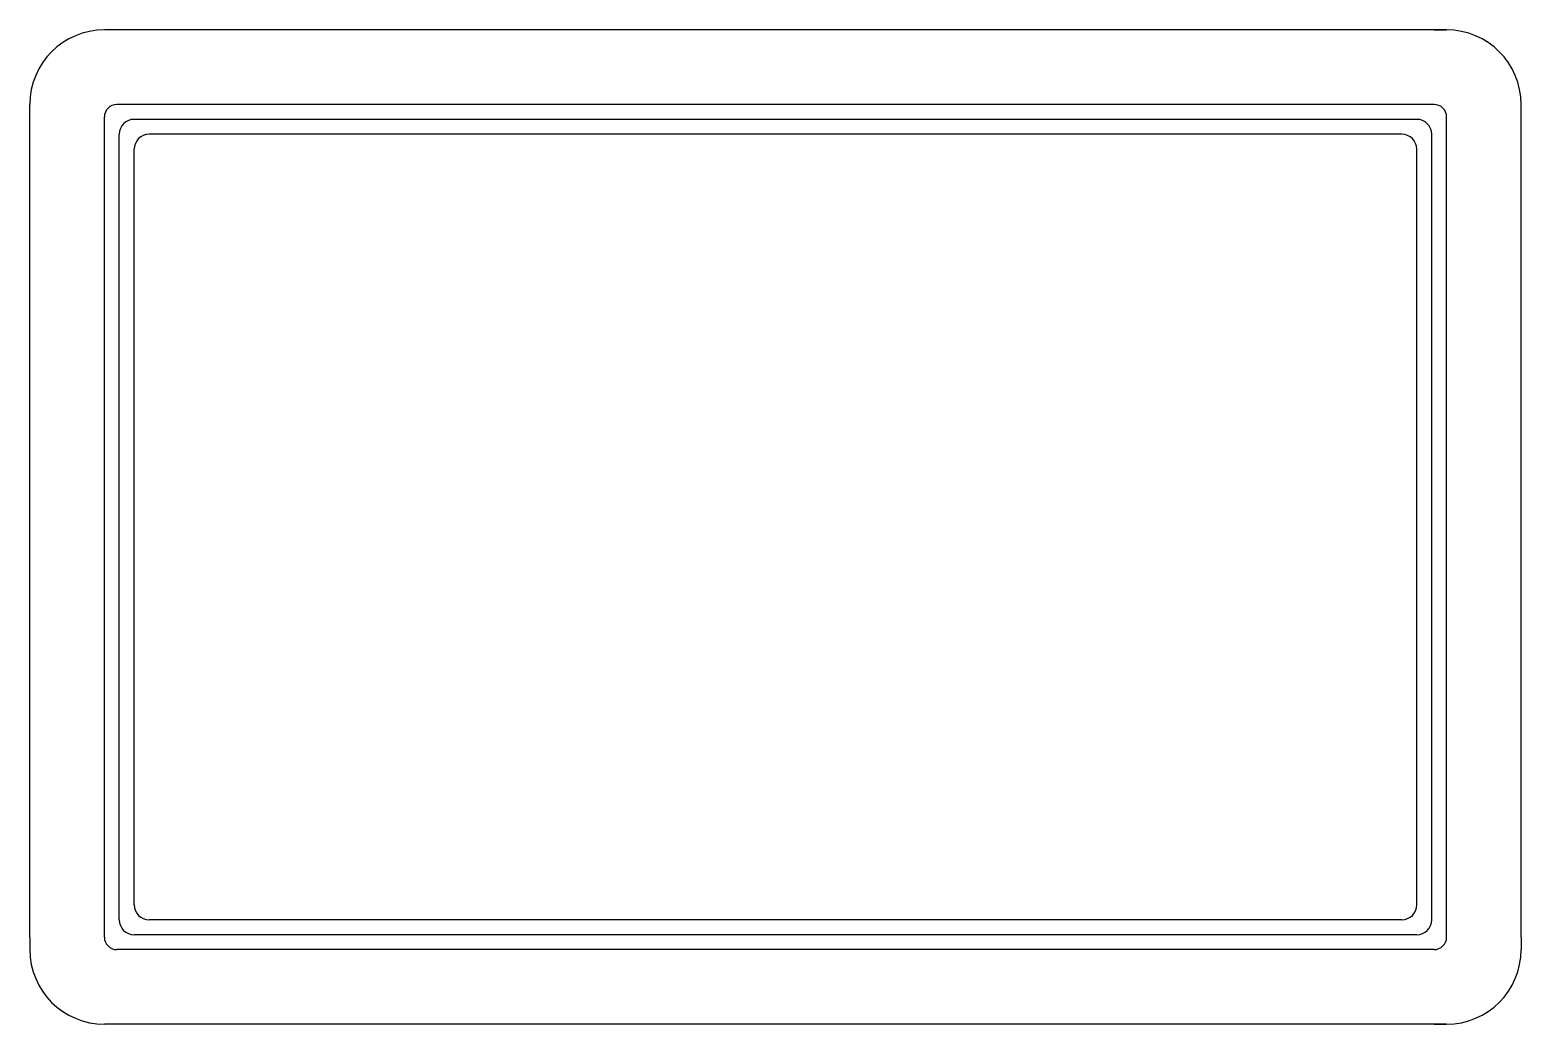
# Model space of a CAD drawing. Extents: x -1020.32 to -1017.32, y 416.93 to 418.93.
import ezdxf

# ---------------------------------------------------------------- set-up
doc = ezdxf.new("R2010")
doc.units = 0
doc.header["$LTSCALE"] = 10
doc.header["$MEASUREMENT"] = 0
doc.layers.add('Piscinas_Fibratec', color=4, linetype='CONTINUOUS')

msp = doc.modelspace()

# ---------------------------------------------------------------- linework, layer by layer
at = {"layer": 'Piscinas_Fibratec'}
for p, q in [((-1020.1489, 418.9343), (-1020.1739, 418.9343)), ((-1017.4739, 418.9343), (-1020.1489, 418.9343)), ((-1017.4989, 418.9343), (-1017.4739, 418.9343)), ((-1020.3239, 417.1093), (-1020.3239, 418.7843)), ((-1020.3239, 418.7593), (-1020.3239, 418.7843)), ((-1017.3239, 417.1093), (-1017.3239, 418.7843)), ((-1017.3239, 418.7593), (-1017.3239, 418.7843)), ((-1020.3239, 417.1093), (-1020.3239, 417.0843)), ((-1017.3239, 417.1093), (-1017.3239, 417.0843)), ((-1020.1489, 416.9343), (-1020.1739, 416.9343)), ((-1017.4739, 416.9343), (-1020.1489, 416.9343)), ((-1017.4989, 416.9343), (-1017.4739, 416.9343))]:
    msp.add_line(p, q, dxfattribs=at)
at = {"layer": 'Piscinas_Fibratec', "color": 2}
for p, q in [((-1017.4989, 418.7843), (-1020.1489, 418.7843)), ((-1020.1739, 417.1093), (-1020.1739, 418.7593)), ((-1017.4739, 417.1093), (-1017.4739, 418.7593)), ((-1017.4989, 417.0843), (-1020.1489, 417.0843))]:
    msp.add_line(p, q, dxfattribs=at)
at = {"layer": 'Piscinas_Fibratec', "color": 1}
for p, q in [((-1017.5339, 418.7543), (-1020.1139, 418.7543)), ((-1020.1439, 417.1443), (-1020.1439, 418.7243)), ((-1017.5639, 418.7243), (-1020.0839, 418.7243)), ((-1017.5039, 417.1443), (-1017.5039, 418.7243)), ((-1020.1139, 417.1743), (-1020.1139, 418.6943)), ((-1017.5339, 417.1743), (-1017.5339, 418.6943)), ((-1017.5639, 417.1443), (-1020.0839, 417.1443)), ((-1017.5339, 417.1143), (-1020.1139, 417.1143))]:
    msp.add_line(p, q, dxfattribs=at)
at = {"layer": 'Piscinas_Fibratec'}
for centre, start, end in [((-1020.1739, 418.7843), 90, 180), ((-1017.4739, 418.7843), 0, 90), ((-1020.1739, 417.0843), 180, 270), ((-1017.4739, 417.0843), 270, 0)]:
    msp.add_arc(centre, 0.15, start, end, dxfattribs=at)
at = {"layer": 'Piscinas_Fibratec', "color": 2}
for centre, start, end in [((-1020.1489, 418.7593), 90, 180), ((-1017.4989, 418.7593), 0, 90), ((-1020.1489, 417.1093), 180, 270), ((-1017.4989, 417.1093), 270, 0)]:
    msp.add_arc(centre, 0.025, start, end, dxfattribs=at)
at = {"layer": 'Piscinas_Fibratec', "color": 1}
for centre, start, end in [((-1020.1139, 418.7243), 90, 180), ((-1017.5339, 418.7243), 360, 90), ((-1020.0839, 418.6943), 90, 180), ((-1017.5639, 418.6943), 360, 90), ((-1020.0839, 417.1743), 180, 270), ((-1017.5639, 417.1743), 270, 0), ((-1020.1139, 417.1443), 180, 270), ((-1017.5339, 417.1443), 270, 0)]:
    msp.add_arc(centre, 0.03, start, end, dxfattribs=at)

doc.saveas('drawing.dxf')
